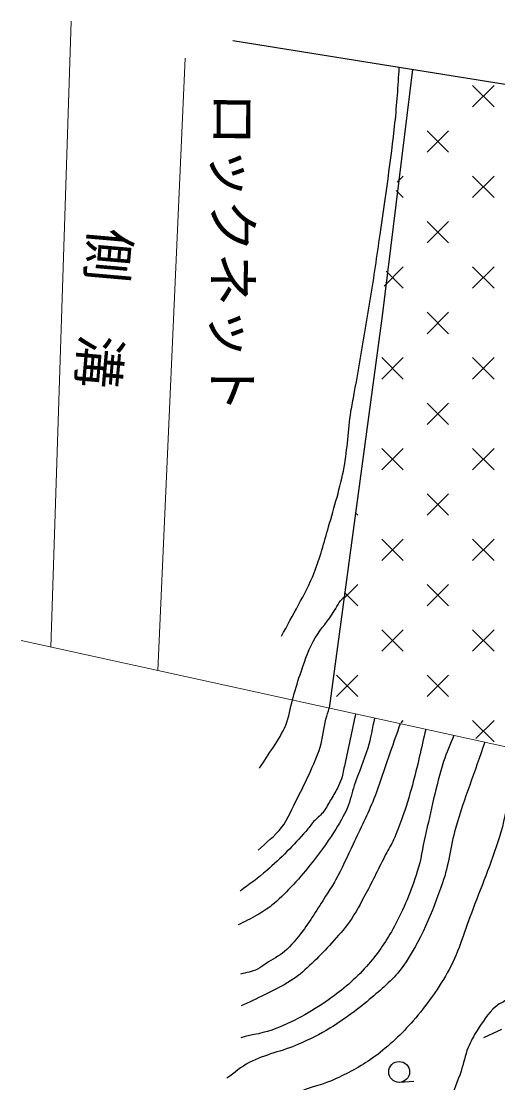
# Model space of a CAD drawing. Units: millimetres, scale not verified. Extents: x 40000 to 680000, y 20000 to 380000.
# Drawn here: x 294476 to 316752, y 286911 to 336552 of the extents above; entities that cross this region are included whole.
import ezdxf
from ezdxf.enums import TextEntityAlignment as Align

# ---------------------------------------------------------------- set-up
doc = ezdxf.new("R2010")
doc.units = ezdxf.units.MM
doc.header["$LTSCALE"] = 1000
for name, color, linetype, lineweight in [('M-BGD', 7, 'Continuous', 25), ('M-STR-HTXT', 7, 'Continuous', 13), ('M-STR-STR1', 1, 'Continuous', 25)]:
    doc.layers.add(name, color=color, linetype=linetype, lineweight=lineweight)
doc.styles.add('ＭＳ ゴシック', font='')
doc.styles.get('ＭＳ ゴシック').set_extended_font_data('MS Gothic')

msp = doc.modelspace()

# ---------------------------------------------------------------- linework, layer by layer
at = {"layer": 'M-BGD'}
for p, q in [((324602, 332398), (304364, 335633)), ((312763, 334290), (311346, 322776)), ((315577, 333548), (316577, 332548)), ((315577, 332548), (316577, 333548)), ((313456, 331426), (314456, 330426)), ((313456, 330426), (314456, 331426)), ((312049, 329020), (312335, 329305)), ((315577, 329305), (316577, 328305)), ((315577, 328305), (316577, 329305)), ((312002, 328638), (312335, 328305)), ((313456, 327184), (314456, 326184)), ((313456, 326184), (314456, 327184)), ((311440, 324168), (312335, 325063)), ((311528, 324869), (312335, 324063)), ((315577, 325063), (316577, 324063)), ((315577, 324063), (316577, 325063)), ((311346, 322776), (308877, 304431)), ((313456, 322941), (314456, 321941)), ((313456, 321941), (314456, 322941)), ((311335, 320820), (312335, 319820)), ((311335, 319820), (312335, 320820)), ((315577, 320820), (316577, 319820)), ((315577, 319820), (316577, 320820)), ((313456, 318699), (314456, 317699)), ((313456, 317699), (314456, 318699)), ((311335, 316577), (312335, 315577)), ((311335, 315577), (312335, 316577)), ((315577, 316577), (316577, 315577)), ((315577, 315577), (316577, 316577)), ((313456, 314456), (314456, 313456)), ((313456, 313456), (314456, 314456)), ((310089, 313580), (310213, 313456)), ((311335, 312335), (312335, 311335)), ((311335, 311335), (312335, 312335)), ((315577, 312335), (316577, 311335)), ((315577, 311335), (316577, 312335)), ((309556, 309556), (310213, 310213)), ((309593, 309834), (310213, 309213)), ((313456, 310213), (314456, 309213)), ((313456, 309213), (314456, 310213)), ((311335, 308092), (312335, 307092)), ((311335, 307092), (312335, 308092)), ((315577, 308092), (316577, 307092)), ((315577, 307092), (316577, 308092)), ((309213, 305971), (310213, 304971)), ((309213, 304971), (310213, 305971)), ((313456, 305971), (314456, 304971)), ((313456, 304971), (314456, 305971)), ((312234, 303749), (312335, 303849)), ((315577, 303849), (316577, 302849)), ((315731, 303003), (316577, 303849)), ((312180, 286933), (312828, 286983))]:
    msp.add_line(p, q, dxfattribs=at)
msp.add_circle((312142, 287419), 488, dxfattribs=at)
for points, knots in [([(306647, 307792), (307153, 308779), (307745, 309726), (308166, 310752), (308452, 311450), (308635, 312185), (308843, 312909), (309108, 313832), (309389, 314753), (309569, 315695), (309732, 316551), (309757, 317427), (309888, 318288), (309931, 318573), (309992, 318855), (310043, 319139), (310305, 320624), (310568, 322110), (310807, 323599), (310966, 324590), (311111, 325584), (311252, 326578), (311498, 328317), (311764, 330055), (311948, 331802), (312039, 332662), (312093, 333525), (312150, 334388)], [0, 0, 0, 0, 1, 1, 1, 2, 2, 2, 3, 3, 3, 4, 4, 4, 5, 5, 5, 6, 6, 6, 7, 7, 7, 8, 8, 8, 9, 9, 9, 9]), ([(305622, 301630), (306028, 302298), (306533, 302914), (306841, 303633), (307002, 304010), (307048, 304427), (307160, 304822), (307270, 305211), (307377, 305601), (307508, 305983), (307690, 306513), (307853, 307056), (308117, 307550), (308361, 308005), (308719, 308390), (309007, 308818), (309167, 309053), (309287, 309317), (309472, 309533), (309502, 309569), (309540, 309597), (309576, 309626)], [0, 0, 0, 0, 1, 1, 1, 2, 2, 2, 3, 3, 3, 4, 4, 4, 5, 5, 5, 6, 6, 6, 7, 7, 7, 7]), ([(305547, 297785), (305914, 298140), (306341, 298442), (306650, 298849), (306963, 299263), (307148, 299761), (307385, 300223), (307578, 300600), (307772, 300977), (307946, 301364), (308128, 301771), (308320, 302176), (308449, 302602), (308579, 303031), (308609, 303484), (308720, 303918), (308764, 304091), (308824, 304260), (308877, 304431)], [0, 0, 0, 0, 1, 1, 1, 2, 2, 2, 3, 3, 3, 4, 4, 4, 5, 5, 5, 6, 6, 6, 6]), ([(310997, 303964), (310889, 303494), (310810, 303017), (310674, 302555), (310499, 301962), (310238, 301397), (310043, 300811), (309929, 300472), (309868, 300115), (309728, 299786), (309556, 299380), (309325, 299002), (309090, 298630), (308753, 298097), (308378, 297590), (307987, 297096), (307702, 296736), (307400, 296388), (307082, 296056), (306799, 295761), (306513, 295465), (306192, 295210), (305972, 295034), (305730, 294884), (305486, 294741), (305205, 294575), (304906, 294441), (304616, 294291)], [0, 0, 0, 0, 1, 1, 1, 2, 2, 2, 3, 3, 3, 4, 4, 4, 5, 5, 5, 6, 6, 6, 7, 7, 7, 8, 8, 8, 9, 9, 9, 9]), ([(310110, 304159), (309939, 303372), (309772, 302584), (309598, 301797), (309549, 301574), (309520, 301346), (309449, 301129), (309398, 300977), (309327, 300832), (309255, 300689), (309154, 300490), (309036, 300300), (308921, 300109), (308807, 299917), (308708, 299713), (308568, 299538), (308444, 299383), (308275, 299270), (308143, 299122), (308014, 298979), (307913, 298812), (307785, 298667), (307212, 298022), (306604, 297405), (305956, 296834), (305563, 296488), (305128, 296193), (304713, 295872)], [0, 0, 0, 0, 1, 1, 1, 2, 2, 2, 3, 3, 3, 4, 4, 4, 5, 5, 5, 6, 6, 6, 7, 7, 7, 8, 8, 8, 9, 9, 9, 9]), ([(312189, 303703), (312035, 303258), (311881, 302813), (311725, 302368), (311471, 301642), (311248, 300904), (310961, 300191), (310671, 299471), (310326, 298774), (309994, 298073), (309724, 297505), (309465, 296930), (309162, 296380), (309043, 296164), (308907, 295959), (308775, 295751), (308403, 295165), (308055, 294561), (307633, 294010), (307374, 293671), (307105, 293332), (306782, 293052), (306525, 292830), (306215, 292677), (305931, 292491), (305792, 292400), (305665, 292290), (305515, 292220), (305267, 292106), (304992, 292065), (304731, 291988)], [0, 0, 0, 0, 1, 1, 1, 2, 2, 2, 3, 3, 3, 4, 4, 4, 5, 5, 5, 6, 6, 6, 7, 7, 7, 8, 8, 8, 9, 9, 9, 10, 10, 10, 10]), ([(313387, 303440), (313181, 302570), (312998, 301695), (312761, 300833), (312615, 300299), (312453, 299769), (312268, 299247), (312152, 298920), (312027, 298595), (311881, 298279), (311774, 298048), (311641, 297829), (311523, 297602), (311205, 296989), (310915, 296361), (310585, 295755), (310343, 295309), (310113, 294854), (309821, 294439), (309570, 294084), (309270, 293766), (308979, 293443), (308717, 293151), (308449, 292863), (308166, 292591), (307885, 292321), (307606, 292042), (307286, 291818), (306840, 291503), (306340, 291272), (305854, 291024), (305496, 290841), (305126, 290683), (304761, 290512)], [0, 0, 0, 0, 1, 1, 1, 2, 2, 2, 3, 3, 3, 4, 4, 4, 5, 5, 5, 6, 6, 6, 7, 7, 7, 8, 8, 8, 9, 9, 9, 10, 10, 10, 11, 11, 11, 11]), ([(316149, 302834), (315687, 301494), (315174, 300170), (314781, 298809), (314538, 297968), (314462, 297081), (314171, 296255), (313692, 294895), (313146, 293526), (312314, 292347), (311920, 291788), (311382, 291341), (310863, 290896), (310250, 290371), (309596, 289889), (308909, 289464), (308440, 289175), (307943, 288932), (307439, 288710), (306689, 288381), (305861, 288239), (305136, 287859), (304759, 287661), (304440, 287369), (304091, 287123)], [0, 0, 0, 0, 1, 1, 1, 2, 2, 2, 3, 3, 3, 4, 4, 4, 5, 5, 5, 6, 6, 6, 7, 7, 7, 8, 8, 8, 8]), ([(314706, 303150), (314540, 302745), (314354, 302346), (314220, 301929), (313854, 300789), (313632, 299607), (313359, 298441), (313230, 297892), (313162, 297326), (312991, 296787), (312708, 295898), (312354, 295024), (311908, 294204), (311569, 293583), (311174, 292986), (310708, 292454), (310199, 291871), (309615, 291347), (308986, 290896), (308179, 290317), (307306, 289814), (306384, 289445), (305858, 289235), (305288, 289161), (304740, 289019)], [0, 0, 0, 0, 1, 1, 1, 2, 2, 2, 3, 3, 3, 4, 4, 4, 5, 5, 5, 6, 6, 6, 7, 7, 7, 8, 8, 8, 8]), ([(318545, 302308), (318292, 302009), (317911, 301824), (317692, 301498), (317523, 301246), (317453, 300938), (317364, 300647), (317162, 299989), (317095, 299295), (316899, 298635), (316535, 297405), (316038, 296217), (315584, 295017), (315228, 294077), (314957, 293097), (314481, 292212), (314018, 291351), (313438, 290550), (312798, 289813), (312265, 289200), (311671, 288632), (311018, 288149), (310456, 287733), (309833, 287399), (309199, 287104), (308602, 286826), (307945, 286691), (307342, 286427), (306903, 286235), (306472, 286021), (306065, 285769), (305786, 285597), (305520, 285402), (305272, 285189), (304939, 284904), (304653, 284570), (304343, 284260)], [0, 0, 0, 0, 1, 1, 1, 2, 2, 2, 3, 3, 3, 4, 4, 4, 5, 5, 5, 6, 6, 6, 7, 7, 7, 8, 8, 8, 9, 9, 9, 10, 10, 10, 11, 11, 11, 12, 12, 12, 12]), ([(317153, 290773), (316984, 290671), (316793, 290599), (316645, 290468), (316296, 290157), (316042, 289749), (315789, 289356), (315625, 289101), (315478, 288833), (315364, 288553), (315218, 288198), (315159, 287813), (315035, 287450), (314873, 286979), (314687, 286516), (314493, 286057), (314390, 285815), (314330, 285545), (314164, 285341), (314012, 285155), (313778, 285056), (313584, 284915), (313430, 284805), (313295, 284657), (313119, 284587), (312756, 284441), (312345, 284471), (311958, 284412), (311623, 284362), (311282, 284336), (310952, 284258), (310649, 284185), (310315, 284150), (310062, 283967), (309868, 283827), (309779, 283581), (309637, 283387)], [0, 0, 0, 0, 1, 1, 1, 2, 2, 2, 3, 3, 3, 4, 4, 4, 5, 5, 5, 6, 6, 6, 7, 7, 7, 8, 8, 8, 9, 9, 9, 10, 10, 10, 11, 11, 11, 12, 12, 12, 12])]:
    msp.add_open_spline(points, degree=3, knots=knots, dxfattribs=at)
at = {"layer": 'M-STR-HTXT'}
for p, q in [((296816, 336552), (295862, 307286)), ((300866, 306188), (302147, 334825)), ((294476, 307591), (318999, 302208))]:
    msp.add_line(p, q, dxfattribs=at)
at = {"layer": 'M-STR-STR1'}
msp.add_line((316928, 289397), (316079, 289005), dxfattribs=at)

# ---------------------------------------------------------------- texts
at = {"layer": 'M-STR-HTXT', "style": 'ＭＳ ゴシック'}
for s, rotation, p in [('ロックネット', 269.733, (302936, 333236)), ('側\u3000溝', 264.975, (297208, 326986))]:
    msp.add_text(s, height=1833, rotation=rotation, dxfattribs=at).set_placement(p, align=Align.BOTTOM_LEFT)

doc.saveas('drawing.dxf')
